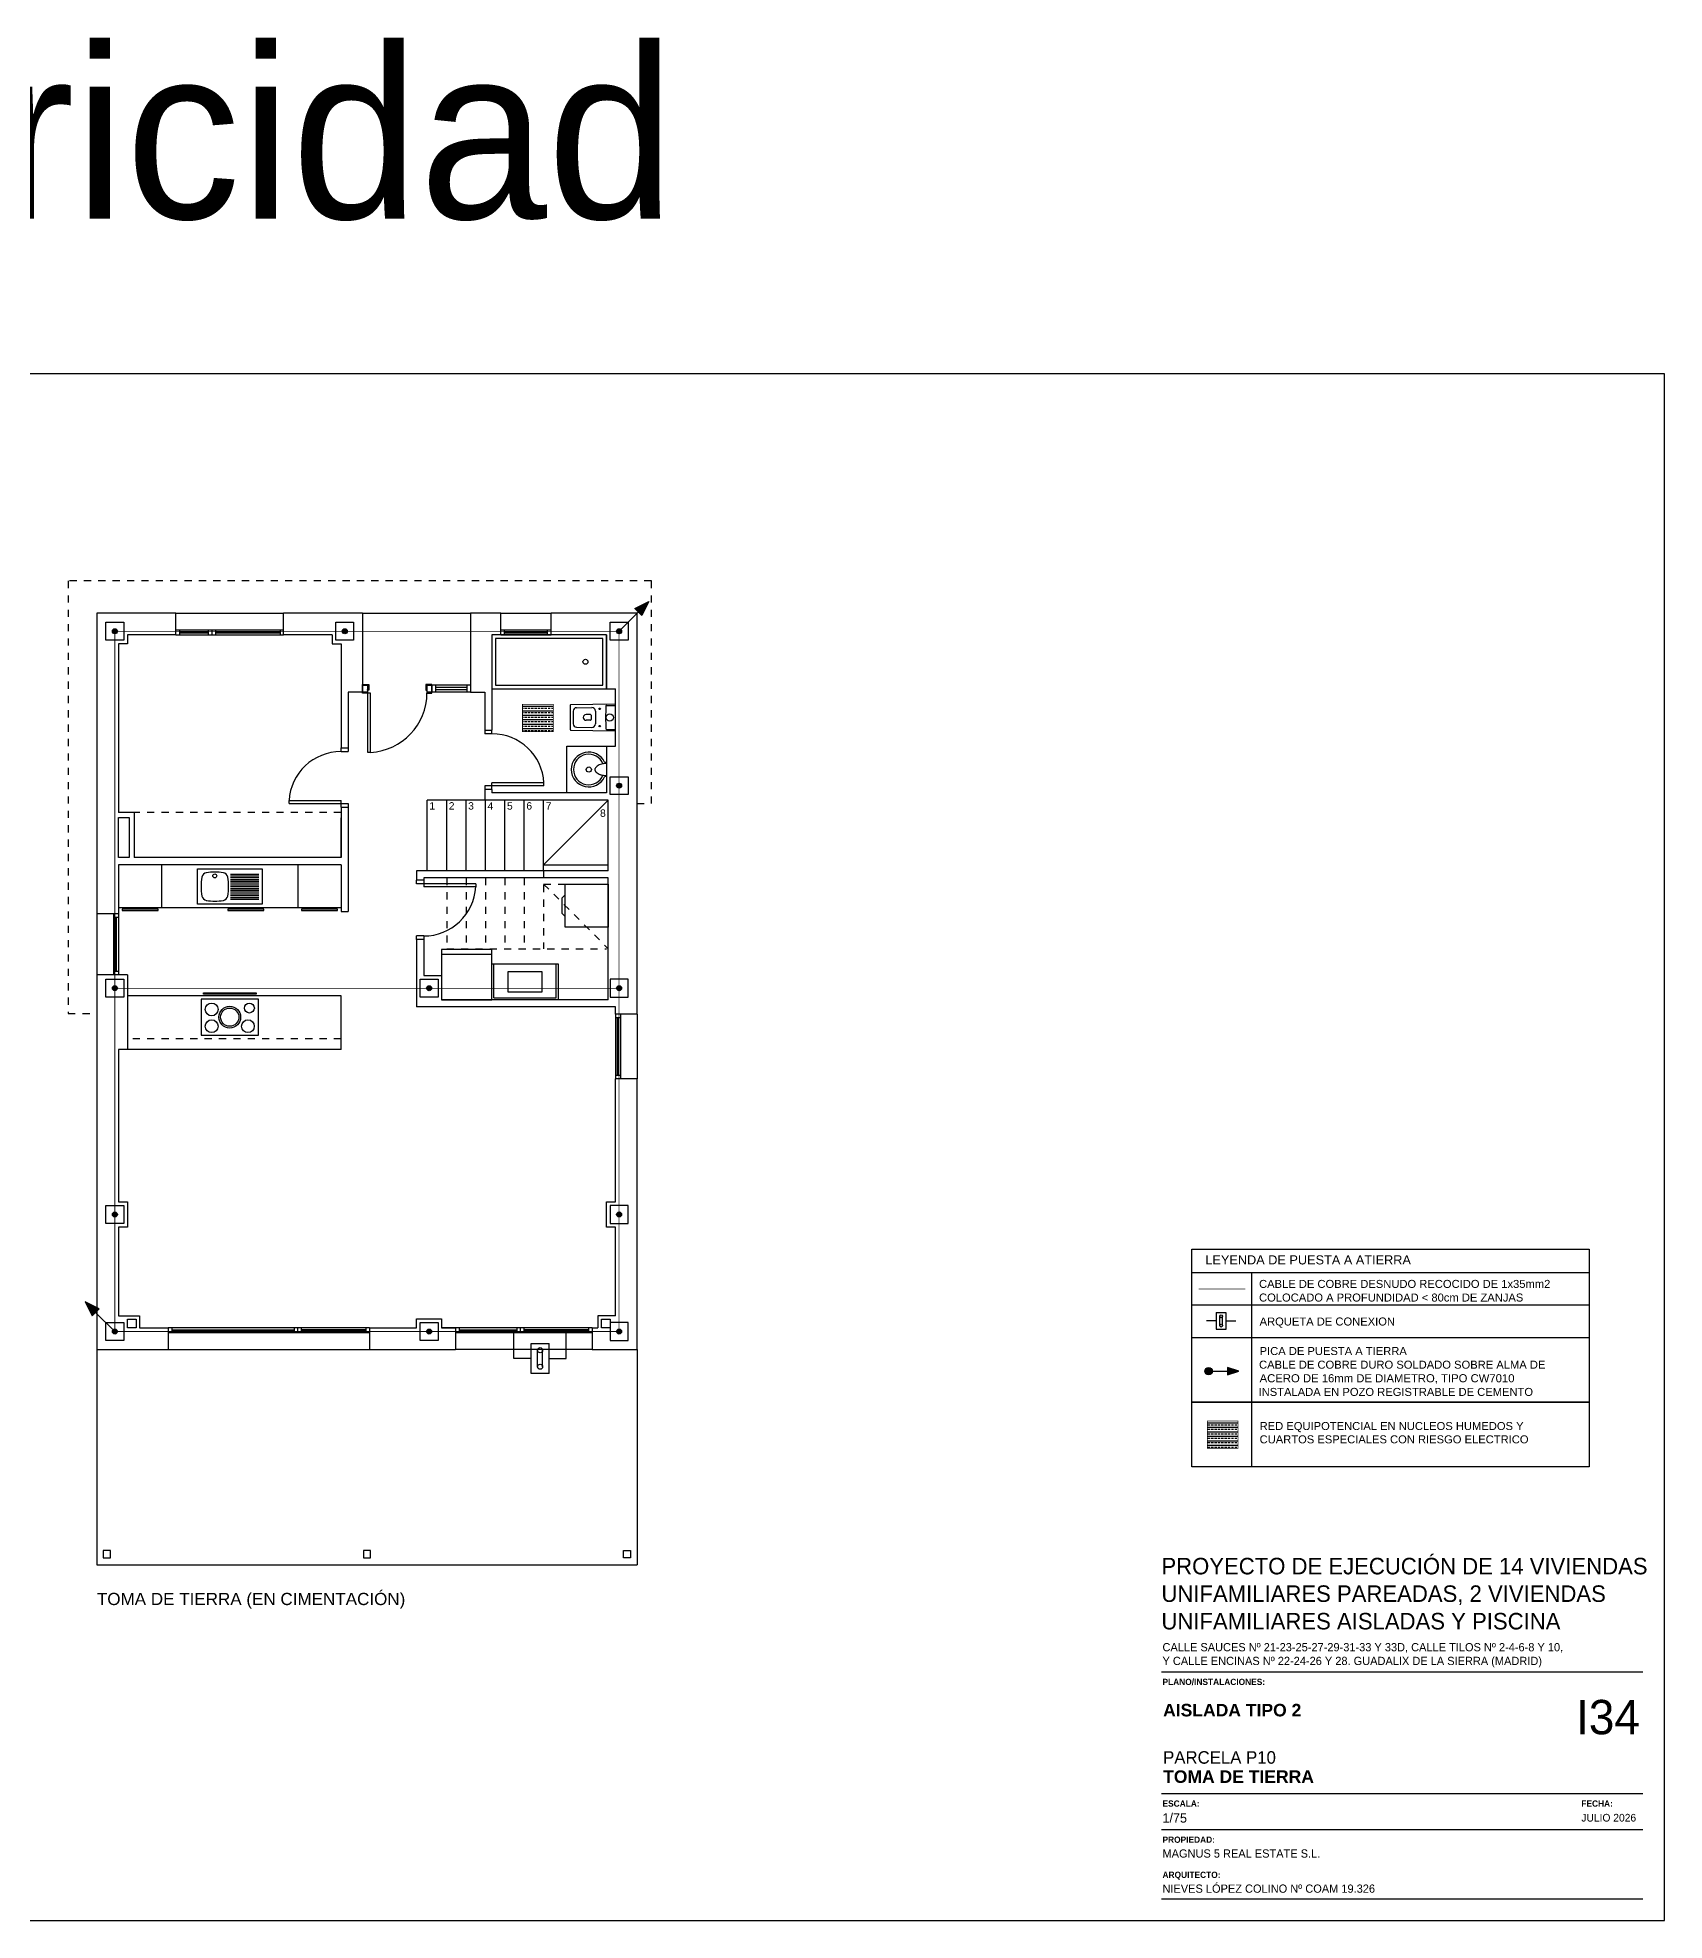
# Model space of a CAD drawing. Header units: millimetres. Extents: x 441156 to 441876, y 4514765 to 4515211.
# Drawn here: x 441336.81 to 441359.46, y 4514917.17 to 4514943.38 of the extents above; entities that cross this region are included whole.
import ezdxf
from ezdxf.enums import TextEntityAlignment as Align

# ---------------------------------------------------------------- set-up
doc = ezdxf.new("R2010")
doc.units = ezdxf.units.MM
doc.linetypes.add('CONTINUA', pattern=[0])
doc.linetypes.add('RAYITAS', pattern=[0.375, 0.25, -0.125])
doc.layers.add('01_cartela', color=6, linetype='Continuous', plot=False)
for name, color, linetype in [('01_mono BAJA', 2, 'Continuous'), ('01_proyección', 4, 'RAYITAS'), ('01_texto cartela', 5, 'Continuous'), ('01_textos', 7, 'Continuous'), ('CALEFAC_NOTAS', 7, 'Continuous'), ('INGIN ELECTRICIDAD TIERRAS', 86, 'Continuous'), ('INGIN FONTANERIA TEXTO', 7, 'Continuous'), ('INGIN SANEAMIENTO TEXTO', 7, 'Continuous'), ('VENTILACIÓN NOTAS', 7, 'Continuous')]:
    doc.layers.add(name, color=color, linetype=linetype)
doc.styles.add('Century Gothic', font='', dxfattribs={"height": 2})
doc.styles.add('Century Gothic_3', font='', dxfattribs={"height": 4.5})
doc.styles.add('Century Gothic_5', font='', dxfattribs={"height": 2.5})
doc.styles.add('Century Gothic_6', font='', dxfattribs={"height": 11})
doc.styles.add('Estilo1', font='swissel.ttf')
doc.styles.add('NIEVES2', font='sanss___.ttf')
doc.styles.add('NIEVES3', font='swisseb.ttf')
doc.styles.get('Century Gothic').set_extended_font_data('Century Gothic')
doc.styles.get('Century Gothic_3').set_extended_font_data('Century Gothic')
doc.styles.get('Century Gothic_5').set_extended_font_data('Century Gothic')
doc.styles.get('Century Gothic_6').set_extended_font_data('Century Gothic')

# ---------------------------------------------------------------- blocks, each defined once
blk = doc.blocks.new('A$C05441830')
at = {"layer": '01_mono BAJA', "color": 254, "linetype": 'CONTINUA'}
for p, q in [((0.4, 13.25), (0.4, 9.067)), ((1.5, 13.25), (0.4, 13.25)), ((1.5, 12.95), (1.5, 13.25)), ((1.5, 13.25), (3, 13.25)), ((4.1, 13.25), (3, 13.25)), ((3, 12.95), (3, 13.25)), ((4.1, 13.25), (4.1, 12.15)), ((4.1, 13.25), (5.6, 13.25)), ((6.025, 13.25), (5.6, 13.25)), ((5.6, 13.25), (5.6, 12.15)), ((6.025, 12.95), (6.025, 13.25)), ((6.025, 13.25), (6.725, 13.25)), ((7.92, 13.25), (6.725, 13.25)), ((6.725, 12.95), (6.725, 13.25)), ((7.92, 7.67), (7.92, 13.25)), ((0.775, 12.875), (0.7, 12.875)), ((0.775, 12.95), (0.775, 12.875)), ((1.5, 12.95), (0.825, 12.95)), ((0.825, 12.95, 0), (0.825, 12.825, 0)), ((1.5, 13.02, 0), (3, 13.02, 0)), ((1.5, 12.95, 0), (3, 12.95, 0)), ((1.55, 13.02), (1.55, 12.95)), ((1.55, 12.992), (1.95, 12.992, 0)), ((1.55, 12.978), (1.95, 12.978, 0)), ((1.95, 13.02, 0), (1.95, 12.95, 0)), ((2, 13.02, 0), (2, 12.95, 0)), ((2.05, 13.02, 0), (2.05, 12.95, 0)), ((2.05, 12.992, 0), (2.95, 12.992, 0)), ((2.05, 12.978, 0), (2.95, 12.978, 0)), ((2.95, 13.02, 0), (2.95, 12.95, 0)), ((3.675, 12.95), (3, 12.95, 0)), ((3.675, 12.95, 0), (3.675, 12.825, 0)), ((5.9, 12.95), (5.9, 11.622)), ((6.025, 12.95), (5.9, 12.95)), ((6.025, 13.02), (6.725, 13.02)), ((6.025, 12.95), (6.725, 12.95)), ((6.075, 12.95), (6.075, 13.02)), ((6.075, 12.992), (6.675, 12.992)), ((6.075, 12.978), (6.675, 12.978)), ((6.675, 12.95), (6.675, 13.02)), ((7.495, 12.95), (6.725, 12.95)), ((7.495, 12.95, 0), (7.495, 12.2, 0)), ((0.7, 12.825), (0.7, 10.475)), ((0.825, 12.825, 0), (0.7, 12.825, 0)), ((3.675, 12.825, 0), (3.8, 12.825, 0)), ((3.8, 12.825), (3.8, 11.375)), ((3.9, 12.15), (3.9, 11.375)), ((4.1, 12.15), (3.9, 12.15)), ((4.11, 12.15), (4.17, 12.15)), ((4.17, 12.18), (4.17, 12.15)), ((4.185, 12.25), (4.185, 12.19)), ((4.98, 12.25), (4.98, 12.19)), ((4.995, 12.18), (4.995, 12.15)), ((5.065, 12.25), (5.065, 12.15)), ((5.6, 12.25), (5.065, 12.25)), ((5.6, 12.15), (5.065, 12.15)), ((5.115, 12.25), (5.115, 12.15)), ((5.55, 12.217), (5.115, 12.217)), ((5.55, 12.183), (5.115, 12.183)), ((5.55, 12.25), (5.55, 12.15)), ((5.6, 12.15), (5.8, 12.15)), ((5.8, 12.15), (5.8, 11.622)), ((7.495, 12.2), (7.62, 12.2)), ((7.62, 11.4), (7.62, 12.2)), ((7.03, 11.886), (7.03, 11.713)), ((7.08, 11.936), (7.29, 11.939)), ((7.27, 11.84), (7.21, 11.84)), ((7.28, 11.83), (7.28, 11.77)), ((7.34, 11.889), (7.34, 11.71)), ((7.493, 11.966), (7.62, 11.968)), ((5.8, 11.622), (5.8, 11.572)), ((5.8, 11.622), (5.9, 11.622)), ((5.9, 11.572), (5.8, 11.572)), ((5.9, 11.572), (5.9, 11.622)), ((7.08, 11.663), (7.29, 11.66)), ((7.27, 11.76), (7.21, 11.76)), ((7.493, 11.634), (7.62, 11.632)), ((3.8, 11.325), (3.8, 11.375)), ((3.8, 11.375), (3.9, 11.375)), ((3.8, 11.325), (3.9, 11.325)), ((3.9, 11.375), (3.9, 11.325)), ((6.945, 11.401, 0), (7.495, 11.401, 0)), ((6.945, 10.75), (6.945, 11.401)), ((7.495, 11.4, 0), (7.495, 10.75, 0)), ((7.495, 11.4), (7.62, 11.4)), ((7.339, 11.06, 0), (7.338, 11.09, 0)), ((7.493, 11.171, 0), (7.478, 11.171, 0)), ((7.495, 11.169, 0), (7.495, 10.981, 0)), ((6.624, 10.847), (5.8, 10.847)), ((5.8, 10.847), (5.8, 10.797)), ((5.8, 10.797), (5.8, 10.65)), ((5.9, 10.797), (5.8, 10.797)), ((5.9, 10.797), (5.9, 10.888)), ((6.624, 10.888), (5.9, 10.888)), ((5.9, 10.797), (5.9, 10.75)), ((7.495, 10.75), (5.9, 10.75)), ((6.624, 10.847), (6.624, 10.888)), ((7.493, 10.978, 0), (7.478, 10.979, 0)), ((3.077, 10.6), (3.077, 10.642)), ((3.077, 10.642), (3.8, 10.642)), ((3.077, 10.6), (3.9, 10.6)), ((3.8, 10.55), (3.8, 10.642)), ((3.8, 10.55), (3.8, 9.85)), ((3.8, 10.55), (3.9, 10.55)), ((3.9, 10.6), (3.9, 10.55)), ((3.9, 10.55), (3.9, 9.1)), ((5, 9.665), (5, 10.65)), ((5.2, 10.65), (5, 10.65)), ((5.8, 10.65), (5.075, 10.65)), ((5.27, 9.665), (5.27, 10.65)), ((5.54, 9.665), (5.54, 10.65)), ((7.52, 10.65), (5.8, 10.65)), ((5.81, 9.665), (5.81, 10.65)), ((6.08, 9.665), (6.08, 10.65)), ((6.35, 9.665), (6.35, 10.65)), ((6.62, 9.665), (6.62, 10.65)), ((6.62, 9.75), (7.52, 10.65)), ((7.52, 9.665), (7.52, 10.65)), ((0.92, 10.475), (0.7, 10.475)), ((0.92, 10.475), (0.92, 9.85)), ((3.8, 9.85), (3.8, 10.4)), ((3.8, 9.75), (0.7, 9.75)), ((0.7, 9.75), (0.7, 9.067)), ((3.8, 9.85), (0.92, 9.85)), ((3.8, 9.85), (0.92, 9.85)), ((1.3, 9.75), (1.3, 9.15)), ((3.2, 9.75), (3.2, 9.15)), ((3.8, 9.75), (3.8, 9.1)), ((6.62, 9.75), (7.52, 9.75)), ((1.8, 9.2), (1.8, 9.69)), ((1.8, 9.69), (2.7, 9.69)), ((2.259, 9.62), (2.655, 9.62)), ((2.259, 9.595), (2.655, 9.595)), ((2.259, 9.57), (2.655, 9.57)), ((2.259, 9.545), (2.655, 9.545)), ((2.259, 9.52), (2.655, 9.52)), ((2.259, 9.495), (2.655, 9.495)), ((2.259, 9.47), (2.655, 9.47)), ((2.259, 9.445), (2.655, 9.445)), ((2.7, 9.69), (2.7, 9.2)), ((7.52, 9.665), (4.85, 9.665)), ((4.85, 9.665), (4.85, 9.532)), ((4.85, 9.482), (4.85, 9.532)), ((4.95, 9.532), (4.85, 9.532)), ((5.674, 9.482), (4.85, 9.482)), ((7.52, 9.565), (4.95, 9.565)), ((4.95, 9.565), (4.95, 9.532)), ((4.95, 9.532), (4.95, 9.441)), ((5.674, 9.441), (4.95, 9.441)), ((5.674, 9.482), (5.674, 9.441)), ((7.52, 7.87), (7.52, 9.565)), ((2.7, 9.2), (1.8, 9.2)), ((2.259, 9.42), (2.655, 9.42)), ((2.259, 9.395), (2.655, 9.395)), ((2.259, 9.37), (2.655, 9.37)), ((2.259, 9.345), (2.655, 9.345)), ((2.259, 9.32), (2.655, 9.32)), ((2.259, 9.295), (2.655, 9.295)), ((2.259, 9.27), (2.655, 9.27)), ((0.7, 9.067, 0), (0.4, 9.067, 0)), ((0.4, 9.067), (0.4, 8.217)), ((0.63, 9.067), (0.63, 8.217)), ((0.63, 9.017), (0.7, 9.017)), ((0.658, 8.267), (0.658, 9.017)), ((0.672, 8.267), (0.672, 9.017)), ((3.8, 9.15), (0.7, 9.15)), ((0.7, 9.067), (0.7, 8.217)), ((3.8, 9.1), (3.9, 9.1)), ((4.85, 8.707), (4.85, 8.757)), ((4.95, 8.757), (4.85, 8.757)), ((4.85, 8.707), (4.85, 7.77)), ((4.95, 8.707), (4.85, 8.707)), ((4.95, 8.757), (4.95, 8.707)), ((4.95, 8.707), (4.95, 8.205)), ((5.9, 8.5), (5.2, 8.5)), ((0.4, 8.217), (0.4, 3)), ((0.825, 8.217, 0), (0.4, 8.217, 0)), ((0.63, 8.267), (0.7, 8.267)), ((0.825, 8.217, 0), (0.825, 7.175, 0)), ((4.95, 8.205), (5.2, 8.205)), ((5.2, 8.205), (5.2, 7.87)), ((5.925, 7.895), (5.925, 8.37)), ((6.795, 7.895), (6.795, 8.37)), ((3.8, 7.925), (0.825, 7.925)), ((3.8, 7.175), (3.8, 7.925)), ((7.52, 7.87), (5.2, 7.87)), ((5.925, 7.895), (6.795, 7.895)), ((7.62, 7.77), (4.85, 7.77)), ((7.62, 7.67), (7.62, 7.77)), ((7.92, 7.67, 0), (7.62, 7.67, 0)), ((7.62, 7.67, 0), (7.62, 6.77, 0)), ((7.62, 7.62, 0), (7.69, 7.62, 0)), ((7.648, 6.82, 0), (7.648, 7.62, 0)), ((7.662, 6.82, 0), (7.662, 7.62, 0)), ((7.69, 7.67, 0), (7.69, 6.77, 0)), ((7.92, 7.67, 0), (7.92, 6.77, 0)), ((0.7, 7.175), (0.7, 5.055)), ((0.825, 7.175), (0.7, 7.175)), ((3.8, 7.175), (0.825, 7.175)), ((7.62, 6.82, 0), (7.69, 6.82, 0)), ((7.62, 5.055), (7.62, 6.77, 0)), ((7.92, 6.77, 0), (7.62, 6.77, 0)), ((7.92, 3), (7.92, 6.77)), ((7.495, 4.705, 0), (7.495, 5.055, 0)), ((7.495, 5.055, 0), (7.62, 5.055, 0)), ((0.7, 4.705), (0.7, 3.47)), ((7.62, 4.705, 0), (7.495, 4.705, 0)), ((7.62, 3.47), (7.62, 4.705)), ((0.7, 3.47), (0.995, 3.47)), ((0.995, 3.47), (0.995, 3.3)), ((7.62, 3.47), (7.375, 3.47)), ((7.375, 3.47), (7.375, 3.3, 0)), ((0.995, 3.3), (1.395, 3.3)), ((1.395, 3.3), (1.395, 3)), ((4.195, 3.3, 0), (1.395, 3.3)), ((4.195, 3.23, 0), (1.395, 3.23)), ((1.445, 3.3), (1.445, 3.23)), ((1.445, 3.272, 0), (3.145, 3.272, 0)), ((1.445, 3.258, 0), (3.145, 3.258, 0)), ((3.145, 3.3, 0), (3.145, 3.23, 0)), ((3.195, 3.3, 0), (3.195, 3.23, 0)), ((3.245, 3.3, 0), (3.245, 3.23, 0)), ((4.145, 3.272, 0), (3.245, 3.272, 0)), ((4.145, 3.258, 0), (3.245, 3.258, 0)), ((4.145, 3.3, 0), (4.145, 3.23, 0)), ((4.195, 3.3, 0), (4.85, 3.3, 0)), ((4.195, 3.3, 0), (4.195, 3, 0)), ((5.2, 3.3), (5.395, 3.3)), ((5.395, 3.3, 0), (5.2, 3.3, 0)), ((7.295, 3.3, 0), (5.395, 3.3, 0)), ((5.395, 3.3, 0), (5.395, 3, 0)), ((7.295, 3.23, 0), (5.395, 3.23, 0)), ((5.445, 3.3, 0), (5.445, 3.23, 0)), ((5.445, 3.272, 0), (6.246, 3.272, 0)), ((5.445, 3.258, 0), (6.246, 3.258, 0)), ((6.246, 3.3, 0), (6.246, 3.23, 0)), ((6.295, 3.3, 0), (6.295, 3.23, 0)), ((6.345, 3.3, 0), (6.345, 3.23, 0)), ((7.245, 3.272, 0), (6.345, 3.272, 0)), ((7.245, 3.258, 0), (6.345, 3.258, 0)), ((7.245, 3.3, 0), (7.245, 3.23, 0)), ((7.295, 3.3), (7.375, 3.3)), ((7.295, 3.3, 0), (7.295, 3, 0)), ((0.4, 3), (1.395, 3)), ((0.4, 3), (0.4, 0)), ((1.395, 3), (4.195, 3, 0)), ((4.195, 3, 0), (5.395, 3, 0)), ((7.295, 3, 0), (5.395, 3, 0)), ((7.295, 3), (7.92, 3)), ((7.92, 3), (7.92, 0)), ((0.4, 0, 0), (7.92, 0))]:
    blk.add_line(p, q, dxfattribs=at)
for points in [[(0.775, 12.875), (0.525, 12.875), (0.525, 13.125), (0.775, 13.125), (0.775, 12.875)], [(3.975, 12.875), (3.725, 12.875), (3.725, 13.125), (3.975, 13.125), (3.975, 12.875)], [(7.545, 13.125), (7.795, 13.125), (7.795, 12.875), (7.545, 12.875), (7.545, 13.125)], [(7.495, 12.2), (7.495, 12.95), (5.9, 12.95), (5.9, 12.2)], [(7.445, 12.25), (7.445, 12.9), (5.95, 12.9), (5.95, 12.25)], [(4.185, 12.26), (4.185, 12.25), (4.1, 12.25), (4.1, 12.26)], [(4.17, 12.15), (4.1, 12.15), (4.1, 12.25), (4.17, 12.25)], [(4.17, 12.15), (4.17, 12.14), (4.1, 12.14), (4.1, 12.15)], [(4.185, 12.19), (4.185, 12.18), (4.17, 12.18), (4.17, 12.19)], [(4.17, 12.14), (4.17, 11.315), (4.21, 11.315), (4.21, 12.14)], [(4.98, 12.26), (4.98, 12.25), (5.065, 12.25), (5.065, 12.26)], [(4.98, 12.19), (4.98, 12.18), (4.995, 12.18), (4.995, 12.19)], [(4.995, 12.15), (4.995, 12.14), (5.065, 12.14), (5.065, 12.15)], [(7.545, 10.975), (7.795, 10.975), (7.795, 10.725), (7.545, 10.725), (7.545, 10.975)], [(0.7, 10.405), (0.85, 10.405), (0.85, 9.85), (0.7, 9.85)], [(2.225, 9.13), (2.225, 9.11), (2.725, 9.11), (2.725, 9.13)], [(3.25, 9.13), (3.25, 9.11), (3.75, 9.11), (3.75, 9.13)], [(5.2, 8.57), (5.2, 7.87), (5.9, 7.87), (5.9, 8.57)], [(0.775, 7.905), (0.525, 7.905), (0.525, 8.155), (0.775, 8.155), (0.775, 7.905)], [(5.15, 7.905), (4.9, 7.905), (4.9, 8.155), (5.15, 8.155), (5.15, 7.905)], [(5.9, 8.37), (6.82, 8.37), (6.82, 7.87), (5.9, 7.87)], [(7.545, 7.905), (7.795, 7.905), (7.795, 8.155), (7.545, 8.155), (7.545, 7.905)], [(1.85, 7.377), (2.65, 7.377), (2.65, 7.877), (1.85, 7.877)], [(2.618, 7.945), (1.883, 7.945), (1.883, 7.965), (2.618, 7.965)], [(0.775, 4.755), (0.525, 4.755), (0.525, 5.005), (0.775, 5.005), (0.775, 4.755)], [(7.545, 4.755), (7.795, 4.755), (7.795, 5.005), (7.545, 5.005), (7.545, 4.755)], [(0.825, 3.42), (0.945, 3.42), (0.945, 3.3), (0.825, 3.3)], [(7.425, 3.42), (7.545, 3.42), (7.545, 3.3), (7.425, 3.3)], [(0.775, 3.125), (0.525, 3.125), (0.525, 3.375), (0.775, 3.375), (0.775, 3.125)], [(5.15, 3.125), (4.9, 3.125), (4.9, 3.375), (5.15, 3.375), (5.15, 3.125)], [(7.545, 3.125), (7.795, 3.125), (7.795, 3.375), (7.545, 3.375), (7.545, 3.125)], [(7.73, 0.2), (7.83, 0.2), (7.83, 0.1), (7.73, 0.1)]]:
    blk.add_lwpolyline(points, close=True, dxfattribs=at)
for points in [[(4.995, 12.25), (4.995, 12.15)], [(5.065, 12.15), (5.065, 12.25)], [(4.85, 3.3), (4.85, 3.425), (5.2, 3.425), (5.2, 3.3)]]:
    blk.add_lwpolyline(points, dxfattribs=at)
at = {"layer": '01_mono BAJA', "color": 254, "linetype": 'CONTINUA', "flags": 128}
blk.add_lwpolyline([(7.62, 11.981, 0.414214), (7.616, 11.985), (7.615, 11.985), (6.995, 11.975, 0.436396), (6.99, 11.971), (6.99, 11.629, 0.436396), (6.995, 11.625), (7.615, 11.615), (7.616, 11.615, 0.414214), (7.62, 11.619)], format="xyb", close=True, dxfattribs=at)
at = {"layer": '01_mono BAJA', "color": 254, "linetype": 'CONTINUA', "elevation": 0}
for points in [[(6.92, 9.48), (7.52, 9.48), (7.52, 8.88), (6.92, 8.88)], [(0.753, 9.13), (0.753, 9.11), (1.253, 9.11), (1.253, 9.13)], [(6.124, 8.263), (6.596, 8.263), (6.596, 7.977), (6.124, 7.977)], [(0.59, 0.2), (0.49, 0.2), (0.49, 0.1), (0.59, 0.1)], [(4.21, 0.2), (4.11, 0.2), (4.11, 0.1), (4.21, 0.1)]]:
    blk.add_lwpolyline(points, close=True, dxfattribs=at)
for points in [[(6.92, 9.03), (6.88, 9.07), (6.88, 9.29), (6.92, 9.33)], [(0.7, 5.055), (0.825, 5.055), (0.825, 4.705), (0.7, 4.705)]]:
    blk.add_lwpolyline(points, dxfattribs=at)
at = {"layer": '01_mono BAJA', "color": 254, "linetype": 'CONTINUA'}
for centre, radius in [((7.202, 12.575), 0.035), ((7.4, 11.92), 0.01), ((7.54, 11.8), 0.051), ((7.4, 11.68), 0.01), ((7.248, 11.075, 0), 0.036), ((2.042, 9.594), 0.0275), ((1.998, 7.734), 0.089), ((2.25, 7.627), 0.152), ((2.25, 7.627), 0.127), ((2.523, 7.754), 0.0693), ((1.998, 7.501), 0.089), ((2.503, 7.501), 0.089)]:
    blk.add_circle(centre, radius, dxfattribs=at)
for centre, radius, start, end in [((4.169, 12.14), 0.827, 272.8856, 359.9505), ((7.08, 11.886), 0.05, 90.924, 180), ((7.21, 11.8), 0.04, 90, 270), ((7.27, 11.83), 0.01, 0, 90), ((7.29, 11.889), 0.05, 0, 90.924), ((10.465, 11.8), 2.982, 176.9359, 183.0641), ((7.494, 11.959), 0.007, 90.924, 176.9359), ((5.9, 10.847), 0.725, 3.2758, 90), ((7.08, 11.713), 0.05, 180, 269.076), ((7.27, 11.77), 0.01, 270, 0), ((7.29, 11.71), 0.05, 269.076, 0), ((7.494, 11.641), 0.007, 183.0641, 269.076), ((3.8, 10.6), 0.725, 90, 176.7242), ((7.248, 11.075, 0), 0.243, 24.8749, 335.1251), ((7.248, 11.075, 0), 0.213, 22.0656, 338.0564), ((7.386, 11.075, 0), 0.0498, 135.6956, 162.5904), ((7.386, 11.075, 0), 0.0498, 197.9532, 224.3044), ((7.453, 11.009, 0), 0.143, 106.8165, 135.6956), ((7.453, 11.14, 0), 0.143, 224.3044, 253.1835), ((7.492, 10.879, 0), 0.279, 89.383, 106.8165), ((7.479, 11.183, 0), 0.0128, 210.5291, 266.214), ((7.493, 11.169, 0), 0.0027, 0, 83.3159), ((7.492, 11.271, 0), 0.279, 253.1835, 270.617), ((7.479, 10.966, 0), 0.0128, 93.786, 149.4709), ((7.493, 10.981, 0), 0.0027, 276.6841, 0), ((2.6, 9.445), 0.75, 169.8852, 190.1148), ((1.936, 9.564), 0.075, 99.0787, 169.8852), ((2.042, 8.897), 0.75, 80.9213, 99.0787), ((2.149, 9.564), 0.075, 10.1148, 80.9213), ((1.484, 9.445), 0.75, 349.8852, 10.1148), ((4.95, 9.482), 0.725, 270, 356.7242), ((1.936, 9.327), 0.075, 190.1148, 260.9213), ((2.042, 9.993), 0.75, 260.9213, 279.0787), ((2.149, 9.327), 0.075, 279.0787, 349.8852)]:
    blk.add_arc(centre, radius, start, end, dxfattribs=at)
at = {"layer": '01_proyección', "color": 120, "ltscale": 0.25}
for p, q in [((3.8, 10.475), (0.92, 10.475)), ((5.27, 9.565), (5.27, 8.58)), ((5.54, 9.565), (5.54, 8.58)), ((5.81, 9.565), (5.81, 8.58)), ((6.08, 9.565), (6.08, 8.58)), ((6.35, 9.565), (6.35, 8.58)), ((6.62, 9.665), (6.62, 8.58)), ((6.62, 9.48), (7.52, 9.48)), ((6.62, 9.48), (7.52, 8.58)), ((5.27, 8.58), (7.495, 8.58)), ((3.8, 7.325), (0.825, 7.325))]:
    blk.add_line(p, q, dxfattribs=at)
at = {"layer": '01_proyección', "color": 120, "ltscale": 0.25, "elevation": 0}
blk.add_lwpolyline([(7.92, 10.6), (8.12, 10.6), (8.12, 13.7), (0, 13.7), (0, 7.68), (0.4, 7.68)], dxfattribs=at)
at = {"layer": '01_mono BAJA', "color": 254, "linetype": 'CONTINUA', "style": 'NIEVES2'}
for s, p in [('1', (5.069, 10.517)), ('2', (5.339, 10.517)), ('3', (5.609, 10.517)), ('4', (5.879, 10.517)), ('5', (6.149, 10.517)), ('6', (6.419, 10.517)), ('7', (6.689, 10.517)), ('8', (7.445, 10.416))]:
    blk.add_text(s, height=0.103, dxfattribs=at).set_placement(p, align=Align.CENTER)

msp = doc.modelspace()

# ---------------------------------------------------------------- hatches: boundary and pattern name
at = {"layer": 'INGIN ELECTRICIDAD TIERRAS'}
h = msp.add_hatch(color=256, dxfattribs=at)
h.dxf.hatch_style = 1
h.paths.add_polyline_path([(441345.22457769, 4514935.33519477), (441345.12633199, 4514935.43344047), (441345.32144661, 4514935.53030939)])
h = msp.add_hatch(color=256, dxfattribs=at)
h.dxf.hatch_style = 1
edge = h.paths.add_edge_path()
edge.add_arc((441337.88830395, 4514935.11716691), 0.0347351, 180, 540, ccw=False)
h = msp.add_hatch(color=256, dxfattribs=at)
h.dxf.hatch_style = 1
edge = h.paths.add_edge_path()
edge.add_arc((441341.08830394, 4514935.11716691), 0.0347351, 180, 540, ccw=False)
h = msp.add_hatch(color=256, dxfattribs=at)
h.dxf.hatch_style = 1
edge = h.paths.add_edge_path()
edge.add_arc((441344.90830413, 4514935.11716691), 0.0347351, 180, 540, ccw=False)
at = {"layer": 'INGIN ELECTRICIDAD TIERRAS', "linetype": 'Continuous'}
h = msp.add_hatch(dxfattribs=at)
h.set_pattern_fill('ANSI33', color=256, scale=0.25, angle=135)
h.set_pattern_definition([(180, (438081.5282, 4515181.386606), (-1e-17, -0.0625), []), (180, (438081.49695, 4515181.417856), (-1e-17, -0.0625), [0.03125, -0.015625])])
h.paths.add_polyline_path([(441343.5635848, 4514934.10040759), (441343.99252864, 4514934.10040759), (441343.99252864, 4514933.71816622), (441343.5635848, 4514933.71816622)])
at = {"layer": 'INGIN ELECTRICIDAD TIERRAS'}
h = msp.add_hatch(color=256, dxfattribs=at)
h.dxf.hatch_style = 1
edge = h.paths.add_edge_path()
edge.add_arc((441344.90830376, 4514932.96716691), 0.0347351, 180, 540, ccw=False)
h = msp.add_hatch(color=256, dxfattribs=at)
h.dxf.hatch_style = 1
edge = h.paths.add_edge_path()
edge.add_arc((441337.88830395, 4514930.14716607), 0.0347351, 180, 540, ccw=False)
h = msp.add_hatch(color=256, dxfattribs=at)
h.dxf.hatch_style = 1
edge = h.paths.add_edge_path()
edge.add_arc((441342.26330395, 4514930.14716607), 0.0347351, 180, 540, ccw=False)
h = msp.add_hatch(color=256, dxfattribs=at)
h.dxf.hatch_style = 1
edge = h.paths.add_edge_path()
edge.add_arc((441344.90830376, 4514930.14716691), 0.0347351, 180, 540, ccw=False)
h = msp.add_hatch(color=256, dxfattribs=at)
h.dxf.hatch_style = 1
edge = h.paths.add_edge_path()
edge.add_arc((441337.88830395, 4514926.99716691), 0.0347351, 180, 540, ccw=False)
h = msp.add_hatch(color=256, dxfattribs=at)
h.dxf.hatch_style = 1
edge = h.paths.add_edge_path()
edge.add_arc((441344.90830413, 4514926.99716691), 0.0347351, 180, 540, ccw=False)
h = msp.add_hatch(color=256, dxfattribs=at)
h.dxf.hatch_style = 1
h.paths.add_polyline_path([(441337.57203038, 4514925.58519477), (441337.67027608, 4514925.68344047), (441337.47516146, 4514925.78030939)])
h = msp.add_hatch(color=256, dxfattribs=at)
h.dxf.hatch_style = 1
edge = h.paths.add_edge_path()
edge.add_arc((441337.88830395, 4514925.36716691), 0.0347351, 180, 540, ccw=False)
h = msp.add_hatch(color=256, dxfattribs=at)
h.dxf.hatch_style = 1
edge = h.paths.add_edge_path()
edge.add_arc((441342.26330395, 4514925.36716691), 0.0347351, 180, 540, ccw=False)
h = msp.add_hatch(color=256, dxfattribs=at)
h.dxf.hatch_style = 1
edge = h.paths.add_edge_path()
edge.add_arc((441344.90830413, 4514925.36716691), 0.0347351, 180, 540, ccw=False)
h = msp.add_hatch(color=256, dxfattribs=at)
h.dxf.hatch_style = 1
edge = h.paths.add_edge_path()
edge.add_arc((441353.11557477, 4514924.81528177), 0.05210265, 0, 360)
h = msp.add_hatch(color=256, dxfattribs=at)
h.dxf.hatch_style = 1
h.paths.add_polyline_path([(441353.38019451, 4514924.86738442), (441353.38019451, 4514924.76317912), (441353.53504216, 4514924.81528177)])
at = {"layer": 'INGIN ELECTRICIDAD TIERRAS', "linetype": 'Continuous'}
h = msp.add_hatch(dxfattribs=at)
h.set_pattern_fill('ANSI33', color=256, scale=0.25, angle=135)
h.set_pattern_definition([(180, (438103.08782, 4515171.409026), (-1e-17, -0.0625), []), (180, (438103.05657, 4515171.440276), (-1e-17, -0.0625), [0.03125, -0.015625])])
h.paths.add_polyline_path([(441353.52478113, 4514924.12282726), (441353.09583729, 4514924.12282726), (441353.09583729, 4514923.74058589), (441353.52478113, 4514923.74058589)])

# ---------------------------------------------------------------- linework, layer by layer
at = {"layer": '01_cartela', "color": 3}
msp.add_lwpolyline([(441328.82145805, 4514938.70368948), (441328.82145805, 4514917.16866547), (441359.45944611, 4514917.16866547), (441359.45944611, 4514938.70368948)], close=True, dxfattribs=at)
at = {"layer": '01_texto cartela', "color": 5}
for p, q in [((441352.45817296, 4514920.62957194), (441359.15944611, 4514920.62957194)), ((441352.45817296, 4514918.93519257), (441359.15944611, 4514918.93519257)), ((441352.45817296, 4514918.43287313), (441359.15944611, 4514918.43287313)), ((441352.45817296, 4514917.46866547), (441359.15944611, 4514917.46866547))]:
    msp.add_line(p, q, dxfattribs=at)
at = {"layer": 'CALEFAC_NOTAS', "color": 7}
msp.add_lwpolyline([(441352.88346689, 4514926.51606277), (441358.41294137, 4514926.51606277), (441358.41294137, 4514926.18396277), (441352.88346689, 4514926.18396277)], close=True, dxfattribs=at)
at = {"layer": 'INGIN ELECTRICIDAD TIERRAS', "linetype": 'Continuous'}
for p, q in [((441344.90830413, 4514935.11716691, 0.00000276), (441345.17545484, 4514935.38431762, 0.00000276)), ((441337.88830395, 4514925.36716691, 0.00000848), (441337.62115323, 4514925.63431762, 0.00000848)), ((441353.2694385, 4514925.44992532), (441353.2694385, 4514925.57930825)), ((441353.30988442, 4514925.44992532), (441353.30988442, 4514925.57930825)), ((441343.77183495, 4514924.87719511, 0.00000573), (441343.77183495, 4514925.10720922, 0.00000573)), ((441343.84373881, 4514924.87719511, 0.00000573), (441343.84373881, 4514925.10720922, 0.00000573)), ((441353.16767742, 4514924.81528177), (441353.38019451, 4514924.81528177))]:
    msp.add_line(p, q, dxfattribs=at)
at = {"layer": 'INGIN ELECTRICIDAD TIERRAS'}
for p, q in [((441353.21843184, 4514925.51461678, 0), (441353.08398574, 4514925.51461678, 0)), ((441353.36089107, 4514925.51461678, 0), (441353.49533717, 4514925.51461678, 0)), ((441343.68115646, 4514924.99220217, 0.00000573), (441343.44214117, 4514924.99220217, 0.00000573)), ((441343.9344173, 4514924.99220217, 0.00000573), (441344.17343259, 4514924.99220217, 0.00000573))]:
    msp.add_line(p, q, dxfattribs=at)
at = {"layer": 'INGIN ELECTRICIDAD TIERRAS', "linetype": 'Continuous'}
for points, elevation in [([(441345.22457769, 4514935.33519477), (441345.12633199, 4514935.43344047), (441345.32144661, 4514935.53030939)], 0.00000275), ([(441337.57203038, 4514925.58519477), (441337.67027608, 4514925.68344047), (441337.47516146, 4514925.78030939)], 0.00000848), ([(441353.21843184, 4514925.62950313), (441353.21843184, 4514925.39973044), (441353.36089107, 4514925.39973044), (441353.36089107, 4514925.62950313)], 0), ([(441343.68115646, 4514925.19644456), (441343.68115646, 4514924.78795977), (441343.9344173, 4514924.78795977), (441343.9344173, 4514925.19644456)], 0.00000573)]:
    msp.add_lwpolyline(points, close=True, dxfattribs=dict(at, elevation=elevation))
at = {"layer": 'INGIN ELECTRICIDAD TIERRAS', "linetype": 'Continuous', "const_width": 0.011}
for points, elevation in [([(441345.17545484, 4514935.38431762), (441344.90830413, 4514935.11716691)], 0.00000275), ([(441337.88830395, 4514930.14716607), (441344.90830413, 4514930.14716607)], 0.00000573), ([(441337.62115323, 4514925.63431762), (441337.88830395, 4514925.36716691)], 0.00000848)]:
    msp.add_lwpolyline(points, dxfattribs=dict(at, elevation=elevation))
at = {"layer": 'INGIN ELECTRICIDAD TIERRAS', "linetype": 'Continuous', "const_width": 0.011, "elevation": 0.00000573}
msp.add_lwpolyline([(441337.88830395, 4514935.11716691), (441344.90830413, 4514935.11716691), (441344.90830413, 4514925.36716691), (441337.88830395, 4514925.36716691)], close=True, dxfattribs=at)
at = {"layer": 'INGIN ELECTRICIDAD TIERRAS'}
for points, const_width, elevation in [([(441343.5635848, 4514934.10040759), (441343.99252864, 4514934.10040759), (441343.99252864, 4514933.71816622), (441343.5635848, 4514933.71816622)], 0.01, 0.0000074), ([(441353.21843184, 4514925.62950313), (441353.36089107, 4514925.62950313), (441353.36089107, 4514925.39973044), (441353.21843184, 4514925.39973044)], 0.0061875, 0), ([(441343.68115646, 4514925.19644456), (441343.9344173, 4514925.19644456), (441343.9344173, 4514924.78795977), (441343.68115646, 4514924.78795977)], 0.011, 0.00000573)]:
    msp.add_lwpolyline(points, close=True, dxfattribs=dict(at, const_width=const_width, elevation=elevation))
at = {"layer": 'INGIN ELECTRICIDAD TIERRAS', "const_width": 0.01}
msp.add_lwpolyline([(441352.97461707, 4514925.95873715), (441353.62464313, 4514925.95873715)], dxfattribs=at)
at = {"layer": 'INGIN ELECTRICIDAD TIERRAS', "ltscale": 0.5, "elevation": 0.00000573}
for points in [[(441343.44214117, 4514924.99220217), (441343.44214117, 4514925.36716691)], [(441344.17343259, 4514924.99220217), (441344.17343259, 4514925.36716691)]]:
    msp.add_lwpolyline(points, dxfattribs=at)
at = {"layer": 'INGIN ELECTRICIDAD TIERRAS'}
for points, const_width, elevation in [([(441353.21843184, 4514925.51461678), (441353.08398574, 4514925.51461678)], 0.0061875, 0), ([(441353.36089107, 4514925.51461678), (441353.49533717, 4514925.51461678)], 0.0061875, 0), ([(441343.68115646, 4514924.99220217), (441343.44214117, 4514924.99220217)], 0.011, 0.00000573), ([(441343.9344173, 4514924.99220217), (441344.17343259, 4514924.99220217)], 0.011, 0.00000573)]:
    msp.add_lwpolyline(points, dxfattribs=dict(at, const_width=const_width, elevation=elevation))
at = {"layer": 'INGIN ELECTRICIDAD TIERRAS', "linetype": 'Continuous', "const_width": 0.0061875}
msp.add_lwpolyline([(441353.38019451, 4514924.81528177), (441353.16767742, 4514924.81528177)], dxfattribs=at)
at = {"layer": 'INGIN ELECTRICIDAD TIERRAS', "linetype": 'Continuous'}
msp.add_lwpolyline([(441353.38019451, 4514924.86738442), (441353.38019451, 4514924.76317912), (441353.53504216, 4514924.81528177)], close=True, dxfattribs=at)
at = {"layer": 'INGIN ELECTRICIDAD TIERRAS', "const_width": 0.01}
msp.add_lwpolyline([(441353.52478113, 4514924.12282726), (441353.09583729, 4514924.12282726), (441353.09583729, 4514923.74058589), (441353.52478113, 4514923.74058589)], close=True, dxfattribs=at)
at = {"layer": 'INGIN ELECTRICIDAD TIERRAS', "linetype": 'Continuous'}
for centre, radius in [((441337.88830395, 4514935.11716691, 0.00000573), 0.0347351), ((441341.08830394, 4514935.11716691, 0.00000573), 0.0347351), ((441344.90830413, 4514935.11716691, 0.00000573), 0.0347351), ((441344.90830376, 4514932.96716691, 0.00000298), 0.0347351), ((441337.88830395, 4514930.14716607, 0.00000573), 0.0347351), ((441342.26330395, 4514930.14716607, 0.0000052), 0.0347351), ((441344.90830376, 4514930.14716691, 0.0000052), 0.0347351), ((441337.88830395, 4514926.99716691, 0.00000573), 0.0347351), ((441344.90830413, 4514926.99716691, 0.00000795), 0.0347351), ((441353.28966146, 4514925.57930825), 0.02022296), ((441337.88830395, 4514925.36716691, 0.00000573), 0.0347351), ((441342.26330395, 4514925.36716691, 0.00000833), 0.0347351), ((441344.90830413, 4514925.36716691, 0.00000573), 0.0347351), ((441353.28966146, 4514925.44992532), 0.02022296), ((441343.80778688, 4514925.10720922, 0.00000573), 0.03595193), ((441343.80778688, 4514924.87719511, 0.00000573), 0.03595193), ((441353.11557477, 4514924.81528177), 0.05210265)]:
    msp.add_circle(centre, radius, dxfattribs=at)
at = {"layer": 'INGIN FONTANERIA TEXTO', "linetype": 'CONTINUA'}
for p, q in [((441352.88346689, 4514925.73351153), (441352.88346689, 4514926.18396277)), ((441358.41294137, 4514926.18396277), (441358.41294137, 4514925.73351153)), ((441352.88346689, 4514924.38215782), (441352.88346689, 4514925.73351153)), ((441358.41294137, 4514925.73351153), (441358.41294137, 4514925.28306029)), ((441358.41294137, 4514925.28306029), (441358.41294137, 4514924.38215782)), ((441352.88346689, 4514923.48125534), (441352.88346689, 4514924.38215782)), ((441358.41294137, 4514924.38215782), (441358.41294137, 4514923.48125534)), ((441358.41294137, 4514923.48125534), (441352.88346689, 4514923.48125534))]:
    msp.add_line(p, q, dxfattribs=at)
at = {"layer": 'INGIN SANEAMIENTO TEXTO', "color": 5}
for p, q in [((441358.41294137, 4514926.18396277), (441352.88346689, 4514926.18396277)), ((441358.41294137, 4514925.73351153), (441352.88346689, 4514925.73351153)), ((441352.88346689, 4514925.28306029), (441358.41294137, 4514925.28306029)), ((441358.41294137, 4514924.38215782), (441352.88346689, 4514924.38215782)), ((441352.88346689, 4514924.38215782), (441358.41294137, 4514924.38215782))]:
    msp.add_line(p, q, dxfattribs=at)
at = {"layer": 'VENTILACIÓN NOTAS', "color": 5}
msp.add_line((441353.7157933, 4514923.48125534), (441353.7157933, 4514926.18396277), dxfattribs=at)

# ---------------------------------------------------------------- block references
at = {"layer": '01_mono BAJA', "color": 254, "linetype": 'CONTINUA'}
msp.add_blockref('A$C05441830', (441337.2379671, 4514922.11748893, 0.0000052), dxfattribs=at)

# ---------------------------------------------------------------- texts
at = {"layer": '01_cartela', "color": 3, "insert": (441329.50072106, 4514943.25530985), "char_height": 2.3928733831, "width": 70.1854420962, "attachment_point": 1, "style": 'Century Gothic_6'}
msp.add_mtext('electricidad', dxfattribs=at)
at = {"layer": '01_texto cartela', "color": 5}
for s, insert, char_height, width, attachment_point, style in [('\\PPROYECTO DE EJECUCIÓN DE 14 VIVIENDAS UNIFAMILIARES PAREADAS, 2 VIVIENDAS UNIFAMILIARES AISLADAS Y PISCINA', (441352.45817296, 4514922.59938303), 0.23, 6.8221698289, 1, 'Century Gothic_3'), ('CALLE SAUCES Nº 21-23-25-27-29-31-33 Y 33D, CALLE TILOS Nº 2-4-6-8 Y 10, \\PY CALLE ENCINAS Nº 22-24-26 Y 28. GUADALIX DE LA SIERRA (MADRID)', (441352.47296684, 4514921.02928341), 0.114550418, 9.2468106263, 1, 'Century Gothic'), ('{\\fCentury Gothic|b1|i0|c0|p34;PLANO/INSTALACIONES: }', (441352.47296684, 4514920.53231448), 0.0870135776, 2.1171461181, 1, 'Century Gothic'), ('\\pt2.3273;\\PPARCELA P10', (441352.48184318, 4514919.34712375), 0.1745530179, 7.0090801689, 7, 'Century Gothic_5'), ('\\pt2.3273;TOMA DE TIERRA', (441352.48184318, 4514919.0799515), 0.1745530179, 7.0090801689, 7, 'NIEVES3'), ('{\\fCentury Gothic|b1|i0|c0|p34;ESCALA: }', (441352.47296684, 4514918.83793511), 0.0870135776, 2.1171461181, 1, 'Century Gothic'), ('{\\fCentury Gothic|b1|i0|c0|p34;FECHA: }', (441358.30383426, 4514918.83793511), 0.0870135776, 2.1171461181, 1, 'Century Gothic'), ('1/75', (441352.47296684, 4514918.65930267), 0.130914763, 2.1171461181, 1, 'Century Gothic'), ('JULIO 2026', (441358.30383426, 4514918.65107596), 0.106913723, 3.5043768434, 1, 'Century Gothic'), ('{\\fCentury Gothic|b1|i0|c0|p34;PROPIEDAD:}', (441352.47296684, 4514918.33525004), 0.0870135776, 0.8370923696, 1, 'Century Gothic'), ('MAGNUS 5 REAL ESTATE S.L.', (441352.47296684, 4514918.15661761), 0.114550418, 4.882308024, 1, 'Century Gothic'), ('{\\fCentury Gothic|b1|i0|c0|p34;ARQUITECTO:}', (441352.47296684, 4514917.84616477), 0.0870135776, 0.8370923696, 1, 'Century Gothic'), ('NIEVES LÓPEZ COLINO Nº COAM 19.326', (441352.47296684, 4514917.66753233), 0.114550418, 3.6515309653, 1, 'Century Gothic')]:
    msp.add_mtext(s, dxfattribs=dict(at, insert=insert, char_height=char_height, width=width, attachment_point=attachment_point, style=style))
at = {"layer": '01_texto cartela', "color": 1}
for s, insert, char_height, width, attachment_point, style in [('\\pt2.3273;AISLADA TIPO 2 ', (441352.48184318, 4514920.0059354), 0.1745530179, 7.0090801689, 7, 'NIEVES3'), ('I34', (441359.11991887, 4514920.23805102), 0.478574677, 1.0498533469, 3, 'Century Gothic_6')]:
    msp.add_mtext(s, dxfattribs=dict(at, insert=insert, char_height=char_height, width=width, attachment_point=attachment_point, style=style))
at = {"layer": '01_textos', "color": 1, "style": 'Estilo1'}
msp.add_text('LEYENDA DE PUESTA A ATIERRA', height=0.1266796486, dxfattribs=at).set_placement((441353.07008506, 4514926.30165678))
at = {"layer": '01_textos', "color": 5, "style": 'Estilo1'}
for s, height, p in [('CABLE DE COBRE DESNUDO RECOCIDO DE 1x35mm2', 0.1113959385, (441353.81731829, 4514925.97442421)), ('COLOCADO A PROFUNDIDAD < 80cm DE ZANJAS', 0.1113959385, (441353.81731829, 4514925.78473949)), ('CABLE DE COBRE DURO SOLDADO SOBRE ALMA DE', 0.1113959385, (441353.81731829, 4514924.84996365)), ('INSTALADA EN POZO REGISTRABLE DE CEMENTO', 0.1113959385, (441353.81048165, 4514924.47059421)), ('TOMA DE TIERRA (EN CIMENTACIÓN)', 0.1697265748, (441337.63831888, 4514921.55869161, 0.00000635))]:
    msp.add_text(s, height=height, dxfattribs=at).set_placement(p)
at = {"layer": '01_textos', "color": 5, "char_height": 0.1113959385, "attachment_point": 1, "style": 'Estilo1'}
for s, width, insert in [('ARQUETA DE CONEXION', 5.2772841161, (441353.82515354, 4514925.56238151)), ('PICA DE PUESTA A TIERRA', 5.3939440725, (441353.82515354, 4514925.15139303)), ('RED EQUIPOTENCIAL EN NUCLEOS HUMEDOS Y CUARTOS ESPECIALES CON RIESGO ELECTRICO', 4.3852468098, (441353.82515354, 4514924.1072909))]:
    msp.add_mtext_dynamic_manual_height_columns(s, width=width, gutter_width=12.5, heights=[0], dxfattribs=dict(at, insert=insert))
at = {"layer": 'INGIN SANEAMIENTO TEXTO', "color": 5, "style": 'Estilo1'}
msp.add_text('ACERO DE 16mm DE DIAMETRO, TIPO CW7010', height=0.1126125, dxfattribs=at).set_placement((441353.82515354, 4514924.66027893))

doc.saveas('drawing.dxf')
